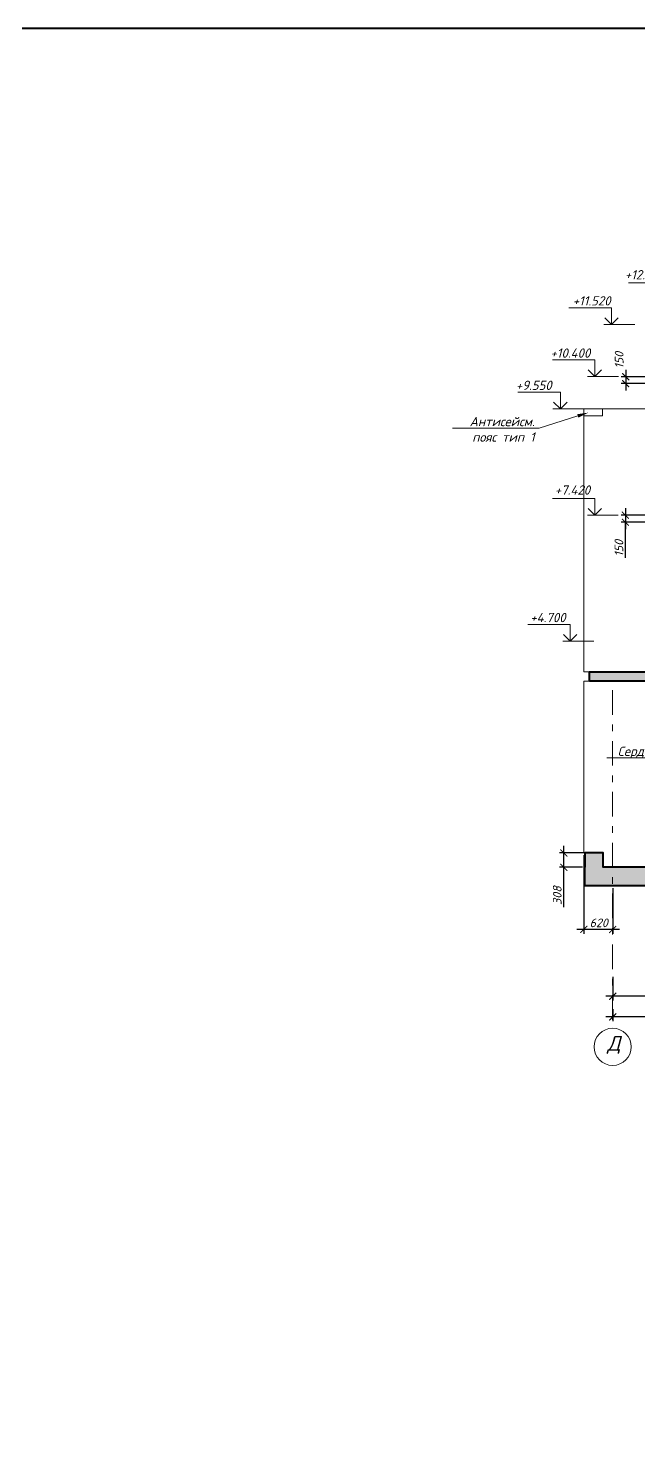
# Model space of a CAD drawing. Header units: millimetres. Extents: x -238377 to 196118, y -123284 to 30177.
# Drawn here: x 118617 to 131744, y -92889 to -62494 of the extents above; entities that cross this region are included whole.
import ezdxf
from ezdxf import colors
from ezdxf.entities.mleader import LeaderData, LeaderLine
from ezdxf.math import Vec2, Vec3

# ---------------------------------------------------------------- set-up
doc = ezdxf.new("R2010")
doc.units = ezdxf.units.MM
doc.header["$MEASUREMENT"] = 0
doc.linetypes.add('Штрихштриховая', pattern=[10936.110735, 5291.666508, -2116.666555, 1411.111116, -2116.666555])
doc.layers.get('0').update_dxf_attribs({"lineweight": 5})
doc.layers.add('#Hatch', color=7, linetype='Continuous', lineweight=5, true_color=0x4d4d4d)
for name, color, linetype, lineweight in [('#Бетон монолитные пояса', 34, 'Continuous', 35), ('#Бетон разрез', 20, 'Continuous', 40), ('#Выноски', 150, 'Continuous', 15), ('#Газобетон вид', 152, 'Continuous', 20), ('#размеры', 7, 'Continuous', 5), ('оси_Ном._пера__96', 7, 'Continuous', 5), ('оси_Ном._пера__97', 7, 'Continuous', 20), ('перекрытие_Ном._пера__99', 7, 'Continuous', 40), ('подп стены Инжзащита_Ном._пера__99', 7, 'Continuous', 40), ('чертеж_Ном._пера__96', 7, 'Continuous', 13), ('чертеж_Ном._пера__98', 7, 'Continuous', 35)]:
    doc.layers.add(name, color=color, linetype=linetype, lineweight=lineweight)
doc.layers.add('оси', color=7, linetype='Continuous')
doc.styles.add('STEP PR', font='isocpeui.ttf')
doc.dimstyles.new('SPDS', dxfattribs={"dimscale": 10, "dimtxt": 2.5, "dimasz": 2, "dimexe": 1.25, "dimexo": 0.625, "dimtad": 1, "dimdec": 0, "dimrnd": 0.001, "dimtxsty": 'STEP PR', "dimblk": 'ARCHTICK', "dimcen": 2.5, "dimdle": 2, "dimclrd": 256, "dimclre": 256, "dimclrt": 7, "dimadec": 0, "dimazin": 2, "dimtfac": 0.75, "dimtdec": 0, "dimtmove": 1, "dimatfit": 3, "dimfxl": 1, "dimtolj": 1, "dimarcsym": 1})

# ---------------------------------------------------------------- blocks, each defined once
blk = doc.blocks.new('_ArchTick')
at = {"color": 0, "linetype": 'ByBlock', "const_width": 0.15}
blk.add_lwpolyline([(-0.5, -0.5), (0.5, 0.5)], dxfattribs=at)
blk = doc.blocks.new('*D937')
at = {"layer": '#размеры', "lineweight": -2, "transparency": 16777216}
for p, q in [((131184, -83584), (131184, -83848)), ((145734, -83754), (131034, -83754)), ((145584, -83624), (145584, -83848))]:
    blk.add_line(p, q, dxfattribs=at)
at = {"layer": 'Defpoints', "color": 0, "transparency": 16777216}
for p in [(131184, -83538), (145584, -83577), (131184, -83754)]:
    blk.add_point(p, dxfattribs=at)
at = {"layer": '#размеры', "lineweight": -2, "transparency": 16777216, "xscale": 150, "yscale": 150, "zscale": 150, "rotation": 180}
blk.add_blockref('_ArchTick', (131184, -83754), dxfattribs=at)
at = {"layer": '#размеры', "lineweight": -2, "transparency": 16777216, "xscale": 150, "yscale": 150, "zscale": 150}
blk.add_blockref('_ArchTick', (145584, -83754), dxfattribs=at)
at = {"layer": '#размеры', "color": 7, "transparency": 16777216, "insert": (138384, -83614), "char_height": 187.5, "attachment_point": 5, "style": 'STEP PR'}
blk.add_mtext('\\A1;14400', dxfattribs=at)
blk = doc.blocks.new('*D938')
at = {"layer": '#размеры', "lineweight": -2, "transparency": 16777216}
for p, q in [((131184, -82890), (131184, -83404)), ((133584, -83081), (133584, -83404)), ((133734, -83310), (131034, -83310))]:
    blk.add_line(p, q, dxfattribs=at)
at = {"layer": 'Defpoints', "color": 0, "transparency": 16777216}
for p in [(131184, -82843), (133584, -83034), (131184, -83310)]:
    blk.add_point(p, dxfattribs=at)
at = {"layer": '#размеры', "lineweight": -2, "transparency": 16777216, "xscale": 150, "yscale": 150, "zscale": 150, "rotation": 180}
blk.add_blockref('_ArchTick', (131184, -83310), dxfattribs=at)
at = {"layer": '#размеры', "lineweight": -2, "transparency": 16777216, "xscale": 150, "yscale": 150, "zscale": 150}
blk.add_blockref('_ArchTick', (133584, -83310), dxfattribs=at)
at = {"layer": '#размеры', "color": 7, "transparency": 16777216, "insert": (132384, -83169), "char_height": 187.5, "attachment_point": 5, "style": 'STEP PR'}
blk.add_mtext('\\A1;2400', dxfattribs=at)
blk = doc.blocks.new('*D940')
at = {"layer": '#размеры', "lineweight": -2, "transparency": 16777216}
for p, q in [((130564, -80274), (130564, -81965)), ((131184, -80983), (131184, -81965)), ((131334, -81872), (130414, -81872))]:
    blk.add_line(p, q, dxfattribs=at)
at = {"layer": 'Defpoints', "color": 0, "transparency": 16777216}
for p in [(130564, -80227), (131184, -80936), (130564, -81872)]:
    blk.add_point(p, dxfattribs=at)
at = {"layer": '#размеры', "lineweight": -2, "transparency": 16777216, "xscale": 150, "yscale": 150, "zscale": 150, "rotation": 180}
blk.add_blockref('_ArchTick', (130564, -81872), dxfattribs=at)
at = {"layer": '#размеры', "lineweight": -2, "transparency": 16777216, "xscale": 150, "yscale": 150, "zscale": 150}
blk.add_blockref('_ArchTick', (131184, -81872), dxfattribs=at)
at = {"layer": '#размеры', "color": 7, "transparency": 16777216, "insert": (130884, -81731), "char_height": 187.5, "attachment_point": 5, "style": 'STEP PR'}
blk.add_mtext('\\A1;620', dxfattribs=at)
blk = doc.blocks.new('*D879')
at = {"layer": '#размеры', "lineweight": -2, "transparency": 16777216}
for p, q in [((130936, -80227), (130039, -80227)), ((130133, -80686), (130133, -80077)), ((130537, -80536), (130039, -80536)), ((130133, -81395), (130133, -80536))]:
    blk.add_line(p, q, dxfattribs=at)
at = {"layer": 'Defpoints', "color": 0, "transparency": 16777216}
for p in [(130133, -80227), (130983, -80227), (130584, -80536)]:
    blk.add_point(p, dxfattribs=at)
at = {"layer": '#размеры', "lineweight": -2, "transparency": 16777216, "xscale": 150, "yscale": 150, "zscale": 150}
for p, rotation in [((130133, -80227), 90), ((130133, -80536), 270)]:
    blk.add_blockref('_ArchTick', p, dxfattribs=dict(at, rotation=rotation))
at = {"layer": '#размеры', "color": 7, "transparency": 16777216, "insert": (129992, -81145), "char_height": 187.5, "attachment_point": 5, "rotation": 90, "style": 'STEP PR'}
blk.add_mtext('\\A1;308', dxfattribs=at)
blk = doc.blocks.new('Отметка высоты (ГОСТ)[26]_3', base_point=(115341, -142))
at = {"layer": 'чертеж_Ном._пера__96', "linetype": 'Continuous', "lineweight": 5}
for p, q in [((115341, -142), (115341, 308)), ((115341, 308), (116483, 308)), ((114709, -142), (115541, -142))]:
    blk.add_line(p, q, dxfattribs=at)
at = {"layer": 'чертеж_Ном._пера__98', "linetype": 'Continuous'}
for q in [(115161, 38), (115521, 38)]:
    blk.add_line((115341, -142), q, dxfattribs=at)
blk = doc.blocks.new('*D883')
at = {"layer": '#размеры', "lineweight": -2, "transparency": 16777216}
for p, q in [((131464, -69836), (131464, -70286)), ((131937, -69986), (131370, -69986)), ((131937, -70136), (131370, -70136))]:
    blk.add_line(p, q, dxfattribs=at)
at = {"layer": 'Defpoints', "color": 0, "transparency": 16777216}
for p in [(131464, -70136), (131984, -69986), (131984, -70136)]:
    blk.add_point(p, dxfattribs=at)
at = {"layer": '#размеры', "lineweight": -2, "transparency": 16777216, "xscale": 150, "yscale": 150, "zscale": 150}
for p, rotation in [((131464, -69986), 90), ((131464, -70136), 270)]:
    blk.add_blockref('_ArchTick', p, dxfattribs=dict(at, rotation=rotation))
at = {"layer": '#размеры', "color": 7, "lineweight": 5, "transparency": 16777216, "insert": (131323, -69632), "char_height": 187.5, "attachment_point": 5, "rotation": 90, "style": 'STEP PR'}
blk.add_mtext('\\A1;150', dxfattribs=at)
blk = doc.blocks.new('*D884')
at = {"layer": '#размеры', "lineweight": -2, "transparency": 16777216}
for p, q in [((131458, -72815), (131458, -73266)), ((131937, -72965), (131364, -72965)), ((131937, -73116), (131364, -73116)), ((131458, -73885), (131458, -73116))]:
    blk.add_line(p, q, dxfattribs=at)
at = {"layer": 'Defpoints', "color": 0, "transparency": 16777216}
for p in [(131458, -73116), (131984, -72965), (131984, -73116)]:
    blk.add_point(p, dxfattribs=at)
at = {"layer": '#размеры', "lineweight": -2, "transparency": 16777216, "xscale": 150, "yscale": 150, "zscale": 150}
for p, rotation in [((131458, -72965), 90), ((131458, -73116), 270)]:
    blk.add_blockref('_ArchTick', p, dxfattribs=dict(at, rotation=rotation))
at = {"layer": '#размеры', "color": 7, "lineweight": 5, "transparency": 16777216, "insert": (131318, -73676), "char_height": 187.5, "attachment_point": 5, "rotation": 90, "style": 'STEP PR'}
blk.add_mtext('\\A1;150', dxfattribs=at)

msp = doc.modelspace()

# ---------------------------------------------------------------- hatches: boundary and pattern name
at = {"layer": '#Hatch', "linetype": 'Continuous', "true_color": 0xd9d9d9}
h = msp.add_hatch(color=254, dxfattribs=at)
h.paths.add_polyline_path([(133383.6, -76535.3), (133783.6, -76535.3)], flags=17)
h.paths.add_polyline_path([(145383.6, -76535.3), (145783.6, -76535.3), (145783.6, -76935.3), (145383.6, -76935.3)])
h.paths.add_polyline_path([(130683.6, -76535.3), (130683.6, -76335.3), (146183.6, -76335.3), (146183.6, -76535.3)])
h = msp.add_hatch(color=254, dxfattribs=at)
h.paths.add_polyline_path([(134983.6, -80535.6), (135283.6, -80535.6)], flags=17)
h.paths.add_polyline_path([(133983.6, -80935.6), (134283.6, -80935.6), (134283.6, -80535.6), (134983.6, -80535.6), (134983.6, -80935.6), (135283.6, -80935.6)])
h.paths.add_polyline_path([(130583.7, -80538.1), (130982.7, -80538.1)], flags=17)
h.paths.add_polyline_path([(134983.6, -80935.6), (134983.6, -80535.6), (146383.7, -80535.6), (146383.7, -80935.6)])
h.paths.add_polyline_path([(134283.6, -80535.6), (133183.6, -80535.6), (130982.7, -80535.6), (130982.7, -80226.8), (130583.7, -80227.8), (130583.7, -80935.6), (133183.6, -80935.6), (133183.6, -80937), (134283.6, -80934.3)])

# ---------------------------------------------------------------- linework, layer by layer
at = {"layer": '#Бетон монолитные пояса', "lineweight": 20}
msp.add_lwpolyline([(130963.6, -70677.3), (130963.6, -70827.3), (130563.6, -70827.3), (130563.6, -70677.3), (130963.6, -70677.3)], dxfattribs=at)
at = {"layer": '#Бетон разрез', "linetype": 'Continuous'}
msp.add_line((130583.7, -80935.6), (130583.7, -80535.6), dxfattribs=at)
for points in [[(130683.6, -76535.3), (130683.6, -76335.3), (146183.6, -76335.3), (146183.6, -76535.3), (145783.6, -76535.3)], [(133783.6, -76535.3), (133783.6, -76535.3), (133383.6, -76535.3), (133383.6, -76535.3), (130683.6, -76535.3)], [(133183.6, -80535.6), (130982.7, -80535.6), (130982.7, -80227.3), (130583.7, -80227.3), (130583.7, -80535.6)], [(146383.7, -80935.6), (130583.7, -80935.6)]]:
    msp.add_lwpolyline(points, dxfattribs=at)
at = {"layer": '#Газобетон вид'}
for points in [[(130683.6, -76335.3), (130563.6, -76335.3), (130563.6, -70677.3), (131983.6, -70677.3)], [(133373.6, -80535.6), (135083.7, -80535.6), (135083.7, -76535.3), (130563.6, -76535.3), (130563.6, -80227.3), (130982.7, -80227.3), (130982.7, -80535.6), (133163.6, -80535.6)]]:
    msp.add_lwpolyline(points, dxfattribs=at)
at = {"color": 5, "lineweight": 40}
msp.add_lwpolyline([(41116.1, -62493.8), (196117.6, -62493.8), (196117.6, -123284.4), (41116.1, -123284.4)], close=True, dxfattribs=at)
at = {"layer": 'оси_Ном._пера__96', "linetype": 'Штрихштриховая', "ltscale": 0.1}
msp.add_line((131183.6, -76727.4), (131183.6, -83997.3), dxfattribs=at)
at = {"layer": 'оси_Ном._пера__97', "linetype": 'Continuous'}
msp.add_circle((131183.6, -84397.3), 400, dxfattribs=at)
msp.add_circle((131183.6, -84397.3), 400, dxfattribs=at)
at = {"layer": 'перекрытие_Ном._пера__99', "linetype": 'Continuous'}
msp.add_line((130583.7, -80535.6), (130583.7, -80377.3), dxfattribs=at)

# ---------------------------------------------------------------- block references
at = {"layer": 'чертеж_Ном._пера__96', "linetype": 'Continuous', "xscale": -0.8, "yscale": 0.8, "zscale": 0.8}
for p in [(132437, -68331.5), (131156.2, -68865.3), (130803, -69983.7), (130058.6, -70677.3), (130800, -72965.4), (130269.6, -75674)]:
    msp.add_blockref('Отметка высоты (ГОСТ)[26]_3', p, dxfattribs=at)

# ---------------------------------------------------------------- texts
at = {"layer": 'оси', "color": 251, "linetype": 'Continuous', "lineweight": 13, "insert": (131351.3, -84548.3), "char_height": 316.8, "attachment_point": 9, "style": 'STEP PR'}
msp.add_mtext('Д', dxfattribs=at)
at = {"layer": 'подп стены Инжзащита_Ном._пера__99', "style": 'STEP PR'}
for s, p in [('+12.050*', (131446, -67893.6)), ('+11.520', (130324.7, -68455.4)), ('+10.400', (129846, -69578.6)), ('+9.550', (129101.6, -70272.2)), ('+7.420', (129938.8, -72522.8)), ('+4.700', (129411.7, -75265.8))]:
    msp.add_text(s, height=200, dxfattribs=at).set_placement(p)

# ---------------------------------------------------------------- dimensions: what is measured, and where the dimension line sits
at = {"layer": '#размеры', "lineweight": 5}
for base, p1, p2, override, picture, middle in [((131464, -70136.3), (131983.9, -69986), (131983.9, -70136.3), {"dimscale": 75}, '*D883', (131464, -69631.7)), ((131458.2, -73115.7), (131984.2, -72965.4), (131984.2, -73115.7), {"dimscale": 75, "dimtxsty": 'STEP PR'}, '*D884', (131602.4, -73675.8))]:
    dim = msp.add_linear_dim(base=base, p1=p1, p2=p2, angle=90, dimstyle='SPDS', override=override, dxfattribs=at)
    dim.commit()
    dim.dimension.update_dxf_attribs({"geometry": picture, "text_midpoint": middle, "dimtype": 160})
at = {"layer": '#размеры'}
for base, p1, p2, angle, picture, middle in [((130132.5, -80227.3), (130583.7, -80535.6), (130982.7, -80227.3), 90, '*D879', (130052.3, -81145.3)), ((130563.6, -81871.5), (131183.6, -80935.6), (130563.6, -80227.3), 180, '*D940', (130883.6, -81871.5))]:
    dim = msp.add_linear_dim(base=base, p1=p1, p2=p2, angle=angle, dimstyle='SPDS', override={"dimscale": 75, "dimtxsty": 'STEP PR'}, dxfattribs=at)
    dim.commit()
    dim.dimension.update_dxf_attribs({"geometry": picture, "text_midpoint": middle, "dimtype": 160})
for base, p1, p2, picture, middle in [((131183.6, -83310), (133583.6, -83033.9), (131183.6, -82842.8), '*D938', (132383.6, -83169.4)), ((131183.6, -83754.4), (145583.6, -83576.8), (131183.6, -83537.6), '*D937', (138383.6, -83613.8))]:
    dim = msp.add_linear_dim(base=base, p1=p1, p2=p2, angle=180, dimstyle='SPDS', override={"dimscale": 75, "dimtxsty": 'STEP PR'}, dxfattribs=at)
    dim.commit()
    dim.dimension.update_dxf_attribs({"geometry": picture, "text_midpoint": middle})

# ---------------------------------------------------------------- leaders
at = {"layer": '#Выноски'}
ml = msp.add_multileader_mtext('Standard', dxfattribs=at)
ml.set_content('Антисейсм.\\Pпояс{\\A1; тип 1     } ', color=256, style='STEP PR')
ml.set_leader_properties(color=256, linetype='ByLayer', lineweight=-1)
ml.build(insert=Vec2(0, 0))
ml.multileader.update_dxf_attribs({"text_left_attachment_type": 6, "text_right_attachment_type": 6, "dogleg_length": 0, "arrow_head_size": 240})
ctx = ml.context
ctx.base_point, ctx.char_height, ctx.arrow_head_size, ctx.landing_gap_size, ctx.plane_origin = Vec3(127998.7, -71091.2), 200, 240, 100, Vec3(135020.6, -83352.1)
ctx.left_attachment, ctx.right_attachment, ctx.text_align_type = 6, 6, 2
notes = []
notes.append((ctx, [(1, (1, 1, 0), (129606.4, -71091.2), (-1, 0), 0, [(0, [(130663.2, -70759.3)], 0, [])])]))
ctx.mtext.insert, ctx.mtext.rotation, ctx.mtext.defined_height, ctx.mtext.alignment, ctx.mtext.flow_direction = Vec3(129506.4, -70851.2), 6.2831853, 130.9, 3, 5
ml = msp.add_multileader_mtext('Standard', dxfattribs=at)
ml.set_content('Сердечник \\P{\\A1;тип 2     } ', color=256, style='STEP PR')
ml.set_leader_properties(color=256, linetype='ByLayer', lineweight=-1)
ml.build(insert=Vec2(0, 0))
ml.multileader.update_dxf_attribs({"text_left_attachment_type": 6, "text_right_attachment_type": 6, "dogleg_length": 0, "arrow_head_size": 240})
ctx = ml.context
ctx.base_point, ctx.char_height, ctx.arrow_head_size, ctx.landing_gap_size, ctx.plane_origin = Vec3(131210.6, -78181), 200, 240, 100, Vec3(142217.8, -90770.4)
ctx.left_attachment, ctx.right_attachment, ctx.text_align_type = 6, 6, 2
notes.append((ctx, [(1, (1, 1, 0), (132696.2, -78181), (-1, 0), 0, [(0, [(133265.8, -78889.8)], 0, [])])]))
ctx.mtext.insert, ctx.mtext.rotation, ctx.mtext.defined_height, ctx.mtext.alignment, ctx.mtext.flow_direction = Vec3(132596.2, -77941), 6.2831853, 130.9, 3, 5
for ctx, leaders in notes:
    for number, flags, end, landing, length, lines in leaders:
        leader = LeaderData()
        leader.index, (leader.has_last_leader_line, leader.has_dogleg_vector, leader.attachment_direction) = number, flags
        leader.last_leader_point, leader.dogleg_vector, leader.dogleg_length = Vec3(end), Vec3(landing), length
        for number, points, colour, breaks in lines:
            line = LeaderLine()
            line.index, line.vertices, line.color, line.breaks = number, Vec3.list(points), colors.encode_raw_color(colour), breaks
            leader.lines.append(line)
        ctx.leaders.append(leader)

doc.saveas('drawing.dxf')
